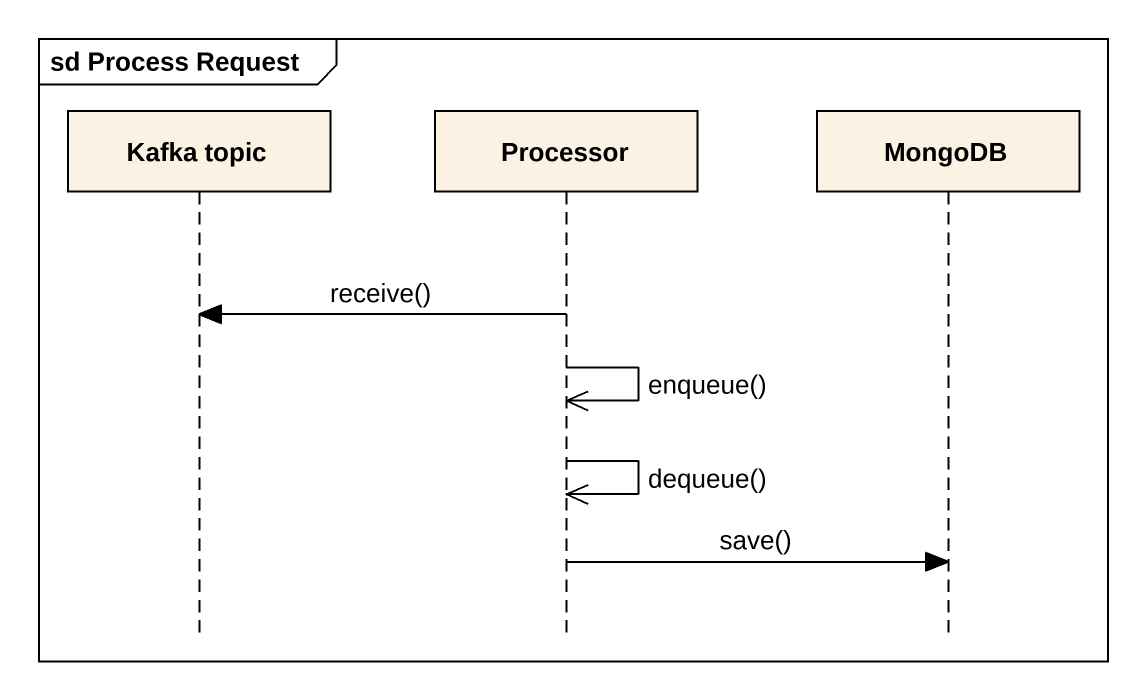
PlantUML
@startuml
mainframe sd Process Request
hide footbox
participant "Kafka topic" as Kafka_topic
participant Processor
participant MongoDB

Processor -> Kafka_topic : receive()
Processor ->> Processor : enqueue()
Processor ->> Processor : dequeue()
Processor -> MongoDB : save()
@enduml
